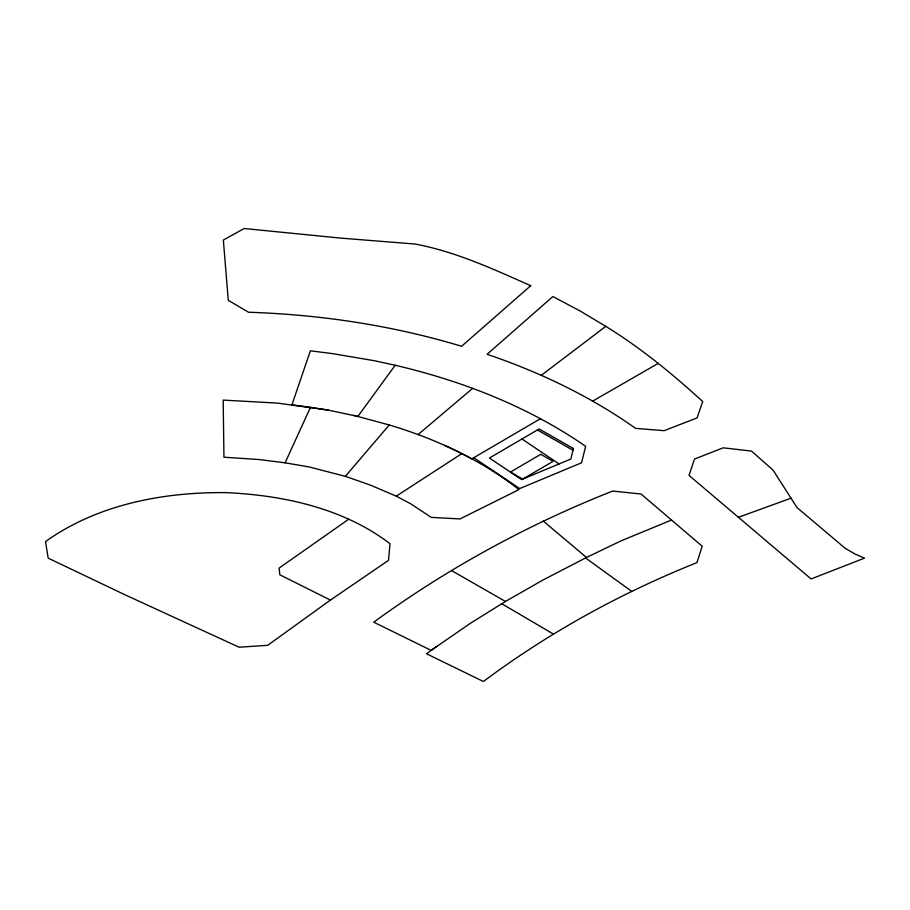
<?xml version="1.0" encoding="UTF-8"?>
<svg xmlns="http://www.w3.org/2000/svg" width="910" height="910" viewBox="0 0 910 910"><rect width="100%" height="100%" fill="white"/><g stroke="black" fill="none" stroke-linecap="round" stroke-linejoin="round"><path stroke-width="1.36" d="M328.476 410.137L277.175 403.073L223.177 400.104L223.951 457.207L259.191 459.561L285.092 462.826L310.458 407.316L328.476 410.137L357.88 416.427L395.19 365.263C462.712 381.04 528.38 406.724 585.642 446.298L581.558 462.78L519.712 488.568L473.769 457.719M285.092 462.826L309.309 466.978L345.356 476.339L389.241 424.97C417.77 433.501 445.65 444.558 471.778 458.867L540.62 418.611M418.077 434.593L472.722 388.308M541.234 375.364L605.787 326.36C640.731 347.836 672.467 373.964 702.725 401.537L697.094 417.883L664.186 430.669L635.601 428.382C590.294 396.248 539.607 372.144 487.112 354.286L552.893 296.535L580.705 311.322L605.787 326.36M436.584 646.453L426.517 653.778L483.403 681.488C548.866 632.575 621.132 592.91 696.969 562.607L702.19 546.227L641.061 494.028L612.714 491.036C528.016 524.49 447.322 568.477 373.748 622.178L431.158 650.388L470.106 623.475L505.471 601.464L542.417 580.318L586.495 557.455L543.315 521.123M330.432 600.088L388.502 560.355L390.015 543.702C343.627 508.303 283.772 495.313 226.442 492.64C163.516 491.878 97.495 504.39 45.5 541.587L48.196 558.16L123.84 594.253L239.046 647.203L267.711 645.304L330.432 600.088L279.825 574.779L279.131 568.067L348.621 519.291M345.356 476.339L370.438 485.121L396.26 496.166L461.836 453.601M592.615 401.162L658.226 363.374M671.523 520.042L620.916 540.927L585.517 557.921L631.847 591.455M738.442 517.289L791.017 498.191L797.012 507.587L845.083 548.207L854.797 553.894L864.5 558.137L811.072 578.953L689.018 475.373L694.489 459.038L723.234 447.811L751.535 451.098L773.113 470.197L791.017 498.191M310.458 407.316L291.939 404.813L310.367 350.805L332.355 353.603L374.601 360.758L395.19 365.263M353.399 415.29L389.241 424.97M396.26 496.166L410.694 503.799L431.283 517.38L459.994 518.939L518.928 489.625C496.28 471.585 470.902 457.343 444.626 445.354M537.412 429.964L573.016 450.257M451.678 570.638L505.471 601.464M501.797 603.762L553.428 634.088M521.965 439.007L559.081 463.941M573.437 448.528L570.843 459.038L521.544 479.593L489.443 458.026L539.118 428.963L573.437 448.528M530.712 285.706L461.586 346.278C392.46 325.405 320.65 314.621 248.544 312.232L228.285 300.346L223.348 240.047L244.142 228.512L340.795 238.124L415.051 244.028C455.444 251.581 493.334 269.087 530.712 285.706M540.767 454.317L510.385 472.097L522.693 479.115L553.087 461.336L540.767 454.317"/></g></svg>
